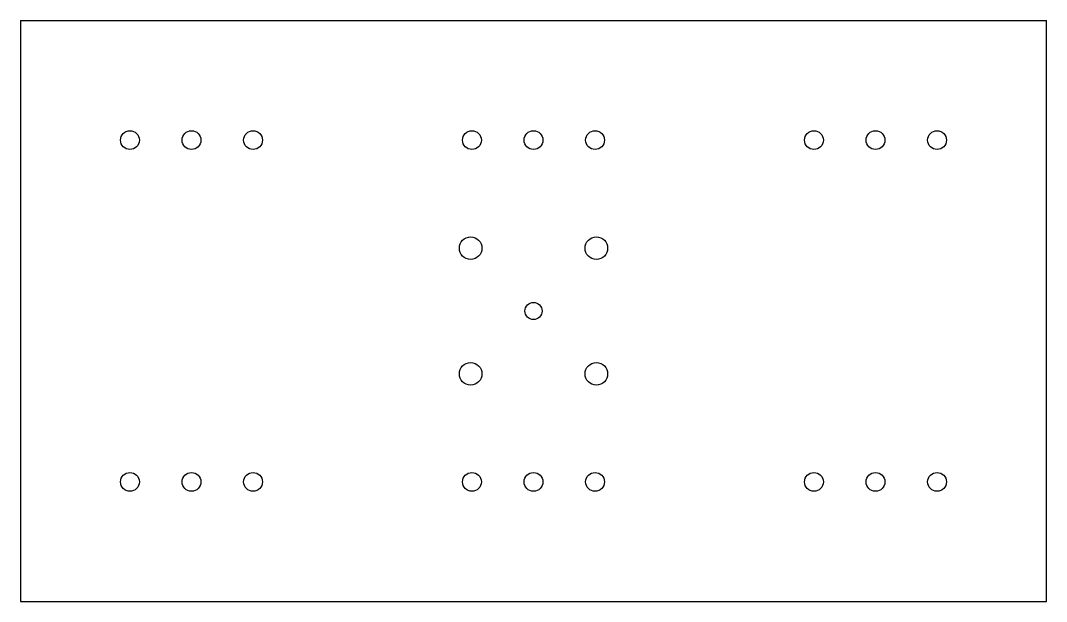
# Model space of a CAD drawing. Header units: millimetres. Extents: x -150 to 150, y -85 to 85.
import ezdxf

# ---------------------------------------------------------------- set-up
doc = ezdxf.new("R2010")
doc.units = ezdxf.units.MM

msp = doc.modelspace()

# ---------------------------------------------------------------- linework, layer by layer
at = {"color": 7, "linetype": 'Continuous', "lineweight": 25}
for p, q in [((-150, 85), (-150, -85)), ((-150, 85), (150, 85)), ((150, -85), (150, 85)), ((-150, -85), (150, -85))]:
    msp.add_line(p, q, dxfattribs=at)
for centre, radius in [((-118, 50), 2.75), ((-100, 50), 2.75), ((-82, 50), 2.75), ((-18, 50), 2.75), ((0, 50), 2.75), ((18, 50), 2.75), ((82, 50), 2.75), ((100, 50), 2.75), ((118, 50), 2.75), ((-18.38, 18.38), 3.3), ((18.38, 18.38), 3.3), ((0, 0), 2.5), ((-18.38, -18.38), 3.3), ((18.38, -18.38), 3.3), ((-118, -50), 2.75), ((-100, -50), 2.75), ((-82, -50), 2.75), ((-18, -50), 2.75), ((0, -50), 2.75), ((18, -50), 2.75), ((82, -50), 2.75), ((100, -50), 2.75), ((118, -50), 2.75)]:
    msp.add_circle(centre, radius, dxfattribs=at)

doc.saveas('drawing.dxf')
